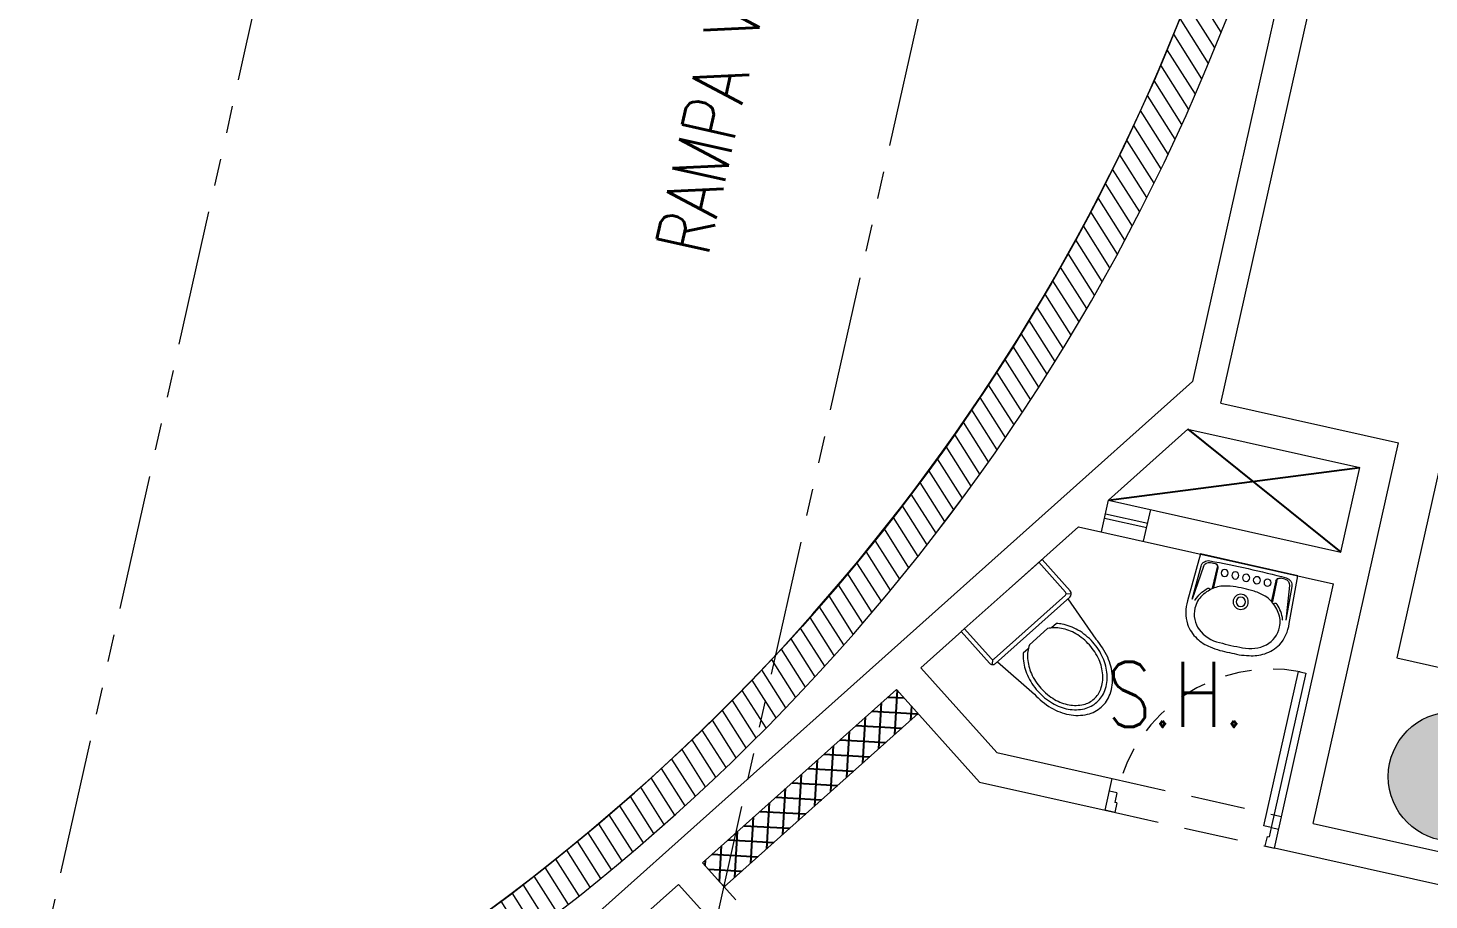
# Model space of a CAD drawing. Header units: inches. Extents: x 0 to 766, y -245 to 236.
# Drawn here: x 196.96 to 203.42, y 85.33 to 89.35 of the extents above; entities that cross this region are included whole.
import ezdxf
from ezdxf import colors
from ezdxf.entities.mleader import LeaderData, LeaderLine
from ezdxf.enums import TextEntityAlignment as Align
from ezdxf.math import Vec2, Vec3

# ---------------------------------------------------------------- set-up
doc = ezdxf.new("R2010")
doc.units = ezdxf.units.IN
doc.header["$MEASUREMENT"] = 0
doc.set_wipeout_variables(frame=1)
for name, pattern in [('HIDDEN', [0.375, 0.25, -0.125]), ('HIDDEN2', [0.1875, 0.125, -0.0625]), ('PHANTOM', [2.5, 1.25, -0.25, 0.25, -0.25, 0.25, -0.25])]:
    doc.linetypes.add(name, pattern=pattern)
for name, color, linetype, lineweight in [('1P$0$A-ESTRUCTURA-HATCH', 251, 'Continuous', 9), ('1P$0$A-ESTRUCTURA-MUROS', 251, 'Continuous', 9), ('1P$0$A-MUROS', 251, 'Continuous', 9), ('DLP_ETAPAS', 251, 'Continuous', 9), ('DLP_HATCH', 251, 'Continuous', 9), ('DLP_MOBILIARIO', 251, 'Continuous', 9), ('DLP_MUROS', 251, 'Continuous', 9), ('DLP_PROYECCIONES', 251, 'HIDDEN', 9), ('DLP_SANITARIOS', 251, 'Continuous', 9), ('DLP_TEXTO AMBIENTE', 251, 'Continuous', 9), ('EJES', 251, 'PHANTOM', 9), ('TEXTO-INDICACIONES', 251, 'Continuous', 9)]:
    doc.layers.add(name, color=color, linetype=linetype, lineweight=lineweight)
doc.styles.add('R100-200', font='romans.shx', dxfattribs={"width": 0.8, "height": 0.3})
doc.styles.get("Standard").update_dxf_attribs({"font": 'arial.ttf'})

# ---------------------------------------------------------------- blocks, each defined once
blk = doc.blocks.new('COTASYEJES')
at = {"layer": 'EJES', "ltscale": 0.5}
for p, q in [((-27.1703, -4.8401, 0), (-33.7813, -34.3735, 0)), ((-30.8539, -35.0288, 0), (-24.2429, -5.4954, 0))]:
    blk.add_line(p, q, dxfattribs=at)
blk = doc.blocks.new('e5th')
at = {"true_color": 0x454545}
h = blk.add_hatch(color=250, dxfattribs=at)
h.set_gradient(color1=(64, 64, 64), one_color=1, tint=1, name='SPHERICAL')
edge = h.paths.add_edge_path()
edge.add_arc((2744.8123, 1373.552), 0.2987, 0, 360)
at = {"color": 250, "true_color": 0x303030}
blk.add_circle((2744.8123, 1373.552), 0.2987, dxfattribs=at)
blk = doc.blocks.new('*U45')
for p, q in [((0.01, 0.755), (0.01, 0.8)), ((0.1, 0.765), (0.1, 0.8)), ((0.055, 0.755), (0.01, 0.755)), ((0.1, 0.765), (0.055, 0.765)), ((0.055, 0.755), (0.055, 0.765)), ((0.055, 0.045), (0.01, 0.045)), ((0.01, 0.045), (0.01, 0)), ((0.055, 0.045), (0.055, 0.035)), ((0.1, 0.035), (0.055, 0.035)), ((0.1, 0.035), (0.1, 0))]:
    blk.add_line(p, q)
blk.add_lwpolyline([(0.83, 0.07), (0.83, 0.035), (0.1, 0.035), (0.1, 0.07)], close=True)
at = {"color": 7, "linetype": 'HIDDEN2'}
blk.add_arc((0.0996, 0.034), 0.731, 2.23015, 89.96723, dxfattribs=at)
blk = doc.blocks.new('SIFON JET_PLANTA')
blk.add_wipeout([(0, -0.25), (-0.195, -0.25), (-0.1995, -0.2495), (-0.2029, -0.2484), (-0.2029, -0.2484), (-0.2067, -0.2462), (-0.2067, -0.2462), (-0.209, -0.244), (-0.209, -0.244), (-0.2091, -0.2441), (-0.2108, -0.2423), (-0.2108, -0.2423), (-0.2108, -0.2423), (-0.2126, -0.2395), (-0.2126, -0.2395), (-0.2138, -0.2369), (-0.2138, -0.2369), (-0.2147, -0.2335), (-0.215, -0.23), (-0.215, -0.227), (-0.215, -0.2181), (-0.44, -0.19), (-0.4428, -0.19), (-0.4467, -0.1899), (-0.449, -0.1899), (-0.4518, -0.1898), (-0.455, -0.1897), (-0.4568, -0.1896), (-0.4592, -0.1894), (-0.4619, -0.1893), (-0.4639, -0.1891), (-0.4651, -0.189), (-0.4651, -0.189), (-0.4695, -0.1887), (-0.4735, -0.1883), (-0.4761, -0.188), (-0.4785, -0.1877), (-0.4812, -0.1874), (-0.4824, -0.1872), (-0.4862, -0.1867), (-0.4884, -0.1864), (-0.4916, -0.1859), (-0.4936, -0.1856), (-0.495, -0.1854), (-0.4974, -0.1849), (-0.4974, -0.1849), (-0.5022, -0.184), (-0.5066, -0.1832), (-0.5094, -0.1826), (-0.5118, -0.1821), (-0.5151, -0.1813), (-0.5177, -0.1807), (-0.5217, -0.1796), (-0.5238, -0.1791), (-0.5267, -0.1783), (-0.5267, -0.1783), (-0.5296, -0.1775), (-0.5321, -0.1768), (-0.5352, -0.1759), (-0.5385, -0.1749), (-0.5385, -0.1749), (-0.5412, -0.174), (-0.5428, -0.1735), (-0.5449, -0.1728), (-0.5465, -0.1722), (-0.5491, -0.1713), (-0.551, -0.1706), (-0.5543, -0.1693), (-0.5568, -0.1683), (-0.5598, -0.1671), (-0.5614, -0.1664), (-0.5644, -0.1652), (-0.5659, -0.1645), (-0.5675, -0.1637), (-0.5702, -0.1625), (-0.5738, -0.1608), (-0.5759, -0.1598), (-0.5781, -0.1587), (-0.5833, -0.1559), (-0.5871, -0.1538), (-0.5896, -0.1524), (-0.5918, -0.1511), (-0.5936, -0.15), (-0.595, -0.1492), (-0.5964, -0.1483), (-0.5987, -0.1469), (-0.6004, -0.1458), (-0.602, -0.1448), (-0.6039, -0.1435), (-0.6058, -0.1422), (-0.607, -0.1415), (-0.6086, -0.1403), (-0.612, -0.1379), (-0.6142, -0.1363), (-0.6153, -0.1355), (-0.6168, -0.1344), (-0.6179, -0.1335), (-0.6193, -0.1324), (-0.6204, -0.1315), (-0.6215, -0.1307), (-0.6223, -0.13), (-0.6235, -0.1291), (-0.6245, -0.1281), (-0.6245, -0.1281), (-0.6262, -0.1268), (-0.6276, -0.1255), (-0.6288, -0.1244), (-0.6305, -0.123), (-0.6318, -0.1217), (-0.6318, -0.1217), (-0.6335, -0.1201), (-0.6347, -0.119), (-0.6347, -0.119), (-0.6379, -0.1158), (-0.64, -0.1137), (-0.6458, -0.1074), (-0.6494, -0.1032), (-0.6554, -0.0958), (-0.6599, -0.0897), (-0.6623, -0.0862), (-0.6646, -0.0826), (-0.6679, -0.0774), (-0.6706, -0.0727), (-0.6722, -0.0699), (-0.6751, -0.0642), (-0.677, -0.0602), (-0.6779, -0.0581), (-0.6792, -0.0551), (-0.6803, -0.0522), (-0.6814, -0.0492), (-0.6827, -0.0457), (-0.6838, -0.0419), (-0.6855, -0.0361), (-0.6864, -0.0321), (-0.687, -0.0296), (-0.6876, -0.0264), (-0.6881, -0.0232), (-0.6891, -0.0164), (-0.6896, -0.0111), (-0.6899, -0.0065), (-0.69, 0), (-0.6899, 0.0044), (-0.6897, 0.0096), (-0.6893, 0.014), (-0.6887, 0.0194), (-0.6881, 0.0236), (-0.6881, 0.0236), (-0.6872, 0.0284), (-0.6867, 0.031), (-0.6855, 0.0361), (-0.6855, 0.0361), (-0.6838, 0.0421), (-0.6838, 0.0421), (-0.6819, 0.048), (-0.6804, 0.0521), (-0.6793, 0.0547), (-0.6779, 0.0582), (-0.6745, 0.0655), (-0.6745, 0.0655), (-0.6722, 0.0699), (-0.6705, 0.0728), (-0.669, 0.0755), (-0.6672, 0.0785), (-0.665, 0.082), (-0.6634, 0.0845), (-0.6611, 0.088), (-0.657, 0.0936), (-0.657, 0.0936), (-0.6534, 0.0984), (-0.6534, 0.0984), (-0.6503, 0.1023), (-0.6453, 0.108), (-0.6386, 0.1152), (-0.6326, 0.121), (-0.6299, 0.1235), (-0.6251, 0.1276), (-0.6206, 0.1314), (-0.6168, 0.1344), (-0.6106, 0.1389), (-0.6061, 0.142), (-0.6, 0.1461), (-0.5963, 0.1484), (-0.5908, 0.1517), (-0.5862, 0.1543), (-0.5794, 0.158), (-0.5693, 0.1629), (-0.5517, 0.1703), (-0.5465, 0.1722), (-0.5385, 0.1749), (-0.5346, 0.176), (-0.5265, 0.1784), (-0.5216, 0.1797), (-0.5148, 0.1813), (-0.5079, 0.1829), (-0.5016, 0.1842), (-0.4865, 0.1867), (-0.4763, 0.188), (-0.4726, 0.1884), (-0.4636, 0.1892), (-0.4549, 0.1897), (-0.449, 0.1899), (-0.44, 0.19), (-0.4322, 0.191), (-0.215, 0.2181), (-0.215, 0.2234), (-0.215, 0.2278), (-0.2149, 0.2323), (-0.2142, 0.2356), (-0.2129, 0.239), (-0.211, 0.2419), (-0.2091, 0.2441), (-0.2077, 0.2455), (-0.2055, 0.247), (-0.2007, 0.2492), (-0.195, 0.25), (-0.195, 0.25), (-0.1605, 0.25), (-0.0975, 0.25), (-0.0323, 0.25), (0, 0.25)])
for p, q in [((-0.215, 0.2181), (-0.44, 0.19)), ((-0.215, -0.23), (-0.215, 0.23)), ((-0.2091, 0.2441), (-0.1921, 0.2271)), ((-0.195, 0.25), (0, 0.25)), ((-0.195, -0.22), (-0.195, 0.22)), ((-0.185, 0.23), (0, 0.23)), ((0, 0.25), (0, -0.25)), ((-0.265, 0.0718), (-0.265, 0.1028)), ((-0.255, -0.0562), (-0.255, 0.0562)), ((-0.265, -0.1028), (-0.265, -0.0718)), ((-0.215, -0.2181), (-0.44, -0.19)), ((-0.2091, -0.2441), (-0.1921, -0.2271)), ((0, -0.25), (-0.195, -0.25)), ((0, -0.23), (-0.185, -0.23))]:
    blk.add_line(p, q)
for points in [[(-0.44, 0.19, 0.076393), (-0.5385, 0.1749, 0.086437), (-0.6168, 0.1344, 0.105872), (-0.6722, 0.0699, 0.125404), (-0.69, 0, 0.125404), (-0.6722, -0.0699, 0.105872), (-0.6168, -0.1344, 0.086437), (-0.5385, -0.1749, 0.076393), (-0.44, -0.19, 0.076393)], [(-0.265, 0.1028, 0.0362), (-0.2844, 0.1202, 0.08725), (-0.3535, 0.1565, 0.077598), (-0.44, 0.17, 0.077598), (-0.5265, 0.1565, 0.08725), (-0.5956, 0.1202, 0.105601), (-0.6443, 0.0627, 0.12364), (-0.66, 0, 0.12364), (-0.6443, -0.0627, 0.105601), (-0.5956, -0.1202, 0.08725), (-0.5265, -0.1565, 0.077598), (-0.44, -0.17, 0.077598)], [(-0.255, 0.0562, 0.100268), (-0.2967, 0.1044, 0.08725), (-0.3596, 0.1374, 0.077598), (-0.44, 0.15, 0.077598), (-0.5204, 0.1374, 0.08725), (-0.5833, 0.1044, 0.105601), (-0.6266, 0.0532, 0.12364), (-0.64, 0, 0.12364), (-0.6266, -0.0532, 0.105601), (-0.5833, -0.1044, 0.08725), (-0.5204, -0.1374, 0.077598), (-0.44, -0.15, 0.077598)], [(-0.44, -0.15, 0.077598), (-0.3596, -0.1374, 0.08725), (-0.2967, -0.1044, 0.100268), (-0.255, -0.0562, 0.12364)], [(-0.44, -0.17, 0.077598), (-0.3535, -0.1565, 0.08725), (-0.2844, -0.1202, 0.0362), (-0.265, -0.1028, 0.12364)]]:
    blk.add_lwpolyline(points, format="xyb")
for centre, radius, start, end in [((-0.195, 0.23), 0.02, 90, 180), ((-0.185, 0.22), 0.01, 90, 180), ((-0.195, -0.23), 0.02, 180, 270), ((-0.185, -0.22), 0.01, 180, 270)]:
    blk.add_arc(centre, radius, start, end)
blk = doc.blocks.new('BOWL-ITALGRIF_VARADERO_01')
for p, q in [((-0.2032, -0.1971), (-0.2208, -0.038)), ((0.2032, -0.1971), (0.2208, -0.038)), ((-0.1404, -0.2077), (-0.1424, -0.1083)), ((-0.1375, -0.205), (-0.1375, -0.1117)), ((0.1375, -0.205), (0.1375, -0.1117)), ((0.1404, -0.2077), (0.1424, -0.1083)), ((-0.1753, -0.222), (-0.1544, -0.222)), ((0.1753, -0.222), (0.1544, -0.222))]:
    blk.add_line(p, q)
for points in [[(-0.0917, 0.1589, -0.02989), (-0.0456, 0.1646, -0.007822), (0.0456, 0.1646, -0.02989), (0.0918, 0.1589, -0.091737), (0.1601, 0.1343, -0.112496), (0.2175, 0.0792, -0.147885), (0.2402, -0.0257), (0.23, -0.25), (-0.23, -0.25), (-0.2402, -0.0257, -0.147885), (-0.2175, 0.0792, -0.112496), (-0.1601, 0.1343, -0.091737)], [(-0.0496, -0.1363, -0.062677), (-0.1048, -0.1249, -0.110639), (-0.1576, -0.091, -0.120976), (-0.195, -0.0344, -0.061198), (-0.2, 0, -0.21707), (-0.1593, 0.092, -0.174983), (-0.0545, 0.1298, -0.010618), (0, 0.131, -0.010618), (0.0545, 0.1298, -0.174983), (0.1593, 0.092, -0.21707), (0.2, 0, -0.061198), (0.195, -0.0344, -0.120976), (0.1576, -0.091, -0.110639), (0.1048, -0.1249, -0.062677), (0.0496, -0.1363, -0.017583), (0, -0.138, -0.017583)]]:
    blk.add_lwpolyline(points, format="xyb", close=True)
for points in [[(-0.2216, -0.0381), (-0.2145, -0.1954, 0.390823), (-0.1807, -0.2288, 0.017524), (0.1807, -0.2288, 0.390823), (0.2145, -0.1954), (0.2216, -0.0381)], [(-0.2072, -0.035, 0.005), (-0.2064, -0.038, 0.121292), (-0.166, -0.0996, 0.007977), (-0.1624, -0.1031)], [(0.2072, -0.035, -0.005), (0.2064, -0.038, -0.121292), (0.166, -0.0996, -0.007977), (0.1624, -0.1031)]]:
    blk.add_lwpolyline(points, format="xyb")
for centre, radius in [((0, -0.075), 0.035), ((0, -0.075), 0.0215), ((-0.1015, -0.1885), 0.0165), ((-0.051, -0.1885), 0.0165), ((0, -0.1885), 0.0165), ((0.051, -0.1885), 0.0165), ((0.1015, -0.1885), 0.0165)]:
    blk.add_circle(centre, radius)
for centre, radius, start, end in [((-0.1583, -0.0987), 0.006, 226.64309, 46.64309), ((-0.1404, -0.1083), 0.002, 54.36186, 181.13739), ((-0.1355, -0.1117), 0.002, 56.71088, 180), ((0.1048, -0.1249), 9.094947017729287e-16, 0, 217.6714), ((0.1355, -0.1117), 0.002, 0, 123.28912), ((0.1404, -0.1083), 0.002, 358.86261, 125.63814), ((0.1583, -0.0987), 0.006, 133.35691, 313.35691), ((-0.1753, -0.194), 0.028, 186.31112, 270), ((-0.1545, -0.205), 0.017, 270, 0), ((-0.1544, -0.208), 0.014, 270, 1.13739), ((0.1545, -0.205), 0.017, 180, 270), ((0.1544, -0.208), 0.014, 178.86261, 270), ((0.1753, -0.194), 0.028, 270, 353.68888)]:
    blk.add_arc(centre, radius, start, end)
blk = doc.blocks.new('P1 A')
h = blk.add_hatch()
h.set_pattern_fill('_USER', color=8, scale=0.07, angle=99.40771, double=1, pattern_type=0)
h.set_pattern_definition([(99.408, (-13.8476, -10.86926), (-0.0690585, -0.011442), []), (189.408, (-13.8476, -10.86926), (0.011442, -0.0690585), [])])
h.paths.add_polyline_path([(-13.1492, -9.8934), (-13.2712, -9.8061), (-13.9696, -10.782), (-13.8476, -10.8693)])
for p, q in [((-12.5082, -8.7401), (-11.41, -8.3401)), ((-12.2219, -8.3401), (-11.41, -8.7401))]:
    blk.add_line(p, q)
at = {"layer": 'DLP_MOBILIARIO', "elevation": 0}
blk.add_lwpolyline([(-11.05, -7.1603), (-11.05, -9.1603), (-10.25, -9.1603), (-10.25, -7.1603)], close=True, dxfattribs=at)
at = {"layer": 'DLP_MUROS'}
for p, q in [((-12.25, -1.5), (-12.25, -8.1217)), ((-12.1, -8.1901), (-12.1, -1.5)), ((-12.25, -8.1217), (-14.8535, -11.7592)), ((-12.1, -8.1901), (-11.26, -8.1901)), ((-11.26, -9.9901), (-11.26, -8.1901)), ((-12.2219, -8.3401), (-12.5082, -8.7401)), ((-12.2219, -8.3401), (-11.41, -8.3401)), ((-11.41, -8.7401), (-11.41, -8.3401)), ((-12.5082, -8.7401), (-11.41, -8.7401)), ((-12.6155, -8.8901), (-13.1839, -9.6842)), ((-12.6155, -8.8901), (-11.41, -8.8901)), ((-11.41, -10.1401), (-11.41, -8.8901)), ((-13.1839, -9.6842), (-12.7564, -9.9901)), ((-13.2712, -9.8061), (-13.9696, -10.782)), ((-13.2712, -9.8061), (-12.8045, -10.1401)), ((-12.7564, -9.9901), (-12.21, -9.9901)), ((-12.21, -10.1401), (-12.21, -9.9901)), ((-11.26, -9.9901), (-6.85, -9.9901)), ((-12.8045, -10.1401), (-12.21, -10.1401)), ((-6.85, -10.1401), (-11.41, -10.1401)), ((-13.9696, -10.782), (-13.7819, -10.9163)), ((-14.0569, -10.9039), (-14.7057, -11.8105)), ((-14.0569, -10.9039), (-13.8692, -11.0383))]:
    blk.add_line(p, q, dxfattribs=at)
at = {"layer": 'DLP_MUROS', "color": 3}
blk.add_line((-13.1492, -9.8934), (-13.8476, -10.8693), dxfattribs=at)
at = {"layer": 'DLP_PROYECCIONES'}
for p, q in [((-12.5082, -8.8901), (-12.5082, -8.7401)), ((-12.3082, -8.8901), (-12.3082, -8.7401)), ((-12.5082, -8.8051), (-12.3082, -8.8051)), ((-12.5082, -8.8251), (-12.3082, -8.8251)), ((-12.21, -9.9901), (-11.41, -9.9901)), ((-12.21, -10.1401), (-11.41, -10.1401))]:
    blk.add_line(p, q, dxfattribs=at)
at = {"layer": 'DLP_MOBILIARIO'}
for name, p, rotation in [('*U45', (-11.41, -10.1501), 89.99999736422075), ('e5th', (-2754.5548, -1385.0585), 0.03901224084601379)]:
    blk.add_blockref(name, p, dxfattribs=dict(at, rotation=rotation))
at = {"layer": 'DLP_SANITARIOS', "xscale": -1, "rotation": 179.9999999999999}
blk.add_blockref('BOWL-ITALGRIF_VARADERO_01', (-11.81, -9.1401), dxfattribs=at)
at = {"layer": 'DLP_SANITARIOS', "extrusion": (5.5434e-08, 1.55481e-08, 1), "rotation": 144.4077080490796}
blk.add_blockref('SIFON JET_PLANTA', (-12.8928, -9.2776, 0), dxfattribs=at)
blk = doc.blocks.new('ETAPAS_EL-ROSARIO-01')
at = {"layer": 'DLP_HATCH'}
h = blk.add_hatch(dxfattribs=at)
h.set_pattern_fill('NET', color=8, scale=0.5, angle=30)
h.set_pattern_definition([(30, (-226598.6886, -8188115.8588), (-0.79375, 1.3748153285), []), (120, (-226598.6886, -8188115.8588), (-1.3748153285, -0.79375), [])])
edge = h.paths.add_edge_path()
edge.add_line((-5.1193, -39.3806), (-2.1453, -34.3627))
edge.add_line((-2.1453, -34.3627), (-0.724, -35.1709))
edge.add_line((-0.724, -35.1709), (6.1736, -23.1593))
edge.add_line((6.1736, -23.1593), (4.3725, -12.4872))
edge.add_line((4.3725, -12.4872), (3.084, -7.4127))
edge.add_line((3.084, -7.4127), (0.6029, -1.4531))
edge.add_line((0.6029, -1.4531), (-26.0589, -11.4216))
edge.add_line((-26.0589, -11.4216), (-38.3067, -6.0033))
edge.add_line((-38.3067, -6.0033), (-39.0114, -15.829))
edge.add_line((-39.0114, -15.829), (-41.0464, -27.6598))
edge.add_arc((-46.9596, -26.6427), 6, 309.92555, 350.2403, ccw=False)
edge.add_line((-43.1088, -31.244), (-48.9313, -36.1168))
edge.add_line((-48.9313, -36.1168), (-63.5855, -32.11))
edge.add_line((-63.5855, -32.11), (-61.2715, -23.647))
edge.add_line((-61.2715, -23.647), (-60.8657, -17.421))
edge.add_line((-60.8657, -17.421), (-71.969, -14.9973))
edge.add_line((-71.969, -14.9973), (-72.4637, -16.8066))
edge.add_line((-72.4637, -16.8066), (-97.9879, -9.8282))
edge.add_line((-97.9879, -9.8282), (-103.8113, -36.5534))
edge.add_line((-103.8113, -36.5534), (-110.3536, -66.4247))
edge.add_line((-110.3536, -66.4247), (-53.6179, -81.6177))
edge.add_line((-53.6179, -81.6177), (-44.925, -72.7202))
edge.add_line((-44.925, -72.7202), (-5.1193, -39.3806))
blk = doc.blocks.new('TEXTOS_PG')
at = {"layer": 'DLP_TEXTO AMBIENTE', "style": 'R100-200', "width": 0.8}
blk.add_text('RAMPA VEHICULAR (PENDIENTE 13.22%%%)', height=0.25, rotation=77.38104, dxfattribs=at).set_placement((32.5739, 61.0766, -0.0001), align=Align.CENTER)
blk.add_text('S.H.', height=0.3, dxfattribs=at).set_placement((33.8288, 56.2983, 0))
at = {"layer": 'TEXTO-INDICACIONES', "linetype": 'Continuous'}
ml = blk.add_multileader_mtext('Standard', dxfattribs=at)
ml.set_content('{\\Fromans|c0;\\Q15;\\W0.8;DUCTO EXTRACCION ACOPIO}', color=256)
ml.set_leader_properties(color=7)
ml.build(insert=Vec2(0, 0))
ml.multileader.update_dxf_attribs({"text_left_attachment_type": 6, "text_right_attachment_type": 6, "arrow_head_size": 0.2})
ctx = ml.context
ctx.base_point, ctx.char_height, ctx.arrow_head_size, ctx.landing_gap_size, ctx.plane_origin = Vec3(27.7305, 60.1463), 0.2, 0.2, 0.1, Vec3(26.9155, 59.7815)
ctx.left_attachment, ctx.right_attachment = 6, 6
notes = []
notes.append((ctx, [(0, (1, 1, 0), (27.5351, 60.1463), (1, 0), 0.1954, [(0, [(27.3078, 60.6303)], 0, [])])]))
ctx.mtext.insert, ctx.mtext.width, ctx.mtext.flow_direction = Vec3(27.8305, 60.3863), 1.551203, 5
for ctx, leaders in notes:
    for number, flags, end, landing, length, lines in leaders:
        leader = LeaderData()
        leader.index, (leader.has_last_leader_line, leader.has_dogleg_vector, leader.attachment_direction) = number, flags
        leader.last_leader_point, leader.dogleg_vector, leader.dogleg_length = Vec3(end), Vec3(landing), length
        for number, points, colour, breaks in lines:
            line = LeaderLine()
            line.index, line.vertices, line.color, line.breaks = number, Vec3.list(points), colors.encode_raw_color(colour), breaks
            leader.lines.append(line)
        ctx.leaders.append(leader)

msp = doc.modelspace()

# ---------------------------------------------------------------- block references
at = {"color": 251}
for name, p in [('COTASYEJES', (229.0571, 111.642, 0)), ('TEXTOS_PG', (168.1063, 29.8306, 0))]:
    msp.add_blockref(name, p, dxfattribs=at)

# ---------------------------------------------------------------- next in the draw order: block references
at = {"color": 251, "rotation": 347.3825033463738}
msp.add_blockref('P1 A', (216.0576, 92.9722, 0), dxfattribs=at)

# ---------------------------------------------------------------- next in the draw order: hatches: boundary and pattern name
at = {"layer": '1P$0$A-ESTRUCTURA-HATCH'}
h = msp.add_hatch(dxfattribs=at)
h.set_pattern_fill('ANSI31', color=251, scale=0.02, angle=-102.61729)
h.set_pattern_definition([(302.3827084705, (-226829.255196, -8187900.86486), (0.0536250893731, 0.03400881929336), [])])
h.paths.add_polyline_path([(201.889, 106.8121), (204.5834, 118.8493), (204.3883, 118.893), (201.6938, 106.8558)])
h.paths.add_polyline_path([(200.831, 103.0012), (200.501, 101.527), (200.6962, 101.4834), (201.0262, 102.9575)])
edge = h.paths.add_edge_path()
edge.add_arc((193.4538, 92.9339), 9.7, 257.38271, 437.38271)
edge.add_line((195.5726, 102.3997), (195.5289, 102.2045))
edge.add_arc((193.4538, 92.9339), 9.5, -101.71258, 77.38271, ccw=False)
edge.add_line((191.5253, 83.6317), (192.0602, 86.0214))
edge.add_line((192.0602, 86.0214), (191.9138, 86.0541))
edge.add_line((191.9138, 86.0541), (191.3349, 83.4682))
edge = h.paths.add_edge_path(flags=17)
edge.add_arc((193.4538, 92.9339), 3.3, -102.61644, -52.62261)
edge.add_line((195.4571, 90.3115), (192.9904, 90.8636))
edge.add_line((192.9904, 90.8636), (193.0231, 91.01))
edge.add_line((193.0231, 91.01), (195.6057, 90.432))
edge.add_arc((193.4538, 92.9339), 3.3, -49.30071, 77.38267)
edge.add_line((194.1746, 96.1542), (194.2183, 96.3494))
edge.add_arc((193.4538, 92.9339), 3.5, -100.15993, 77.38263, ccw=False)
edge.add_line((192.8364, 89.4888), (192.2568, 86.8996))
edge.add_line((192.2568, 86.8996), (192.1104, 86.9324))
edge.add_line((192.1104, 86.9324), (192.733, 89.7136))
h.paths.add_polyline_path([(188.7746, 122.388), (180.8452, 86.9646), (180.6013, 87.0192), (188.5307, 122.4426)])

# ---------------------------------------------------------------- next in the draw order: linework, layer by layer
at = {"layer": '1P$0$A-ESTRUCTURA-MUROS', "color": 251, "elevation": 0}
msp.add_lwpolyline([(191.3349, 83.4682, 1), (195.5726, 102.3997), (195.5289, 102.2045, -0.992136), (191.5253, 83.6317), (192.0602, 86.0214), (191.9138, 86.0541)], format="xyb", close=True, dxfattribs=at)
at = {"layer": '1P$0$A-MUROS', "color": 251}
for radius, start in [(9.7, 257.38271), (9.5, 270.46398)]:
    msp.add_arc((193.4538, 92.9339, 0), radius, start, 77.38271, dxfattribs=at)

# ---------------------------------------------------------------- next in the draw order: block references
at = {"color": 251}
msp.add_blockref('TEXTOS_PG', (168.1063, 29.8306, 0), dxfattribs=at)
at = {"layer": 'DLP_ETAPAS', "color": 251}
msp.add_blockref('ETAPAS_EL-ROSARIO-01', (278.4599, 96.2553, 0), dxfattribs=at)

doc.saveas('drawing.dxf')
